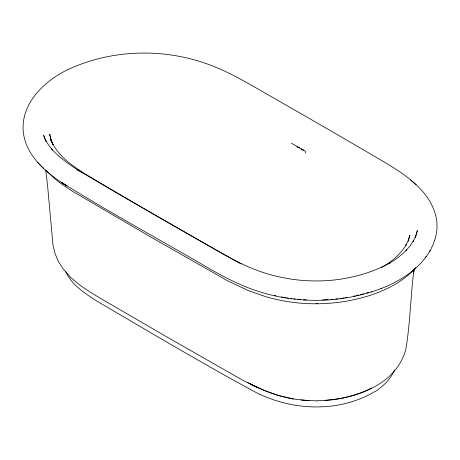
<?xml version="1.0" encoding="UTF-8"?>
<svg xmlns="http://www.w3.org/2000/svg" width="460" height="460" viewBox="0 0 460 460"><rect width="100%" height="100%" fill="white"/><g stroke="black" fill="none" stroke-linecap="round" stroke-linejoin="round"><path stroke-width="0.69" d="M414.086 269.077C410.487 295.699 410.36 322.782 405.835 349.243C403.932 356.695 400.292 363.641 395.514 369.65C380.38 388.292 356.057 396.353 333.074 399.746L317.043 400.855M414.034 269.318L413.609 272.763L414.144 269.152M408.147 241.488L409.9 235.129L408.308 240.333L405.852 245.347L406.255 244.634C400.401 254.414 391.408 261.981 381.524 267.467M415.317 237.642L417.381 230.586L415.679 236.216L413.051 241.678L413.718 240.419L410.216 245.703L405.921 250.752L406.807 249.774L401.701 254.627L395.807 259.221L389.039 263.551L389.948 262.993C353.24 282.779 308.505 285.752 268.72 274.217C251.591 269.261 235.56 261.245 220.133 252.413C172.35 224.963 124.373 197.823 77.084 169.527L78.027 170.108C68.546 164.059 59.242 157.475 51.715 149.04L52.584 150.04L48.605 145.038L45.327 139.679L46 140.95L43.625 135.389L46.086 141.743M371.513 291.933C383.933 287.914 396.043 282.658 406.789 275.172C424.85 262.919 440.18 241.88 436.448 219.04C431.716 192.953 408.106 176.479 386.981 163.656C341.28 136.741 295.285 110.325 249.228 84.013C235.388 76.055 221.059 68.885 206.011 63.497C162.23 48.225 112.481 49.525 70.087 68.62L69.218 69C44.746 80.224 19.906 103.753 23.402 133.02C26.737 157.211 47.558 173.788 66.924 185.984L61.536 182.442C110.452 213.026 161.259 240.522 211.088 269.583C224.693 277.368 238.723 284.487 253.506 289.754L254.023 289.932C291.64 303.14 333.46 303.738 371.513 291.933L371.99 291.767M394.605 369.892C391.241 378.108 384.842 384.652 377.74 389.787L377.677 389.833C341.055 413.224 292.209 411.435 254.403 391.627C200.646 362.411 148.022 331.096 95.26 300.121C83.956 292.698 71.708 284.631 65.889 271.923M429.703 251.309L430.272 250.447M425.644 257.433L426.196 256.599M415.616 267.685C403.518 281.687 386.325 290.087 368.989 295.717L368.753 295.786C335.495 306.107 299.224 306.475 265.794 296.7L248.687 290.743L227.447 280.738L149.327 236.198L72.186 191.101L60.576 183.258L54.855 178.836L45.643 170.108M291.445 143.215L304.71 150.799C305.929 151.173 305.492 153.473 305.653 153.013M371.559 387.941C361.842 393.162 351.164 396.347 340.394 398.515M380.92 288.627L381.478 288.437M361.715 294.291L363.779 293.71M366.534 292.928L368.598 292.341M360.341 294.682L360.743 294.59M353.274 296.24L354.631 295.941M355.988 295.642L358.702 295.038M339.698 398.63L324.961 400.534M339.928 298.546L341.343 298.322M342.763 298.091L344.178 297.861M345.598 297.637L347.012 297.407M299.73 147.74L298.178 147.74L296.936 146.78M303.634 149.994L302.082 149.994L300.846 149.034M330.987 299.448L333.051 299.241M335.8 298.966L337.864 298.753M322.592 299.92L328.221 299.684M316.123 303.376L317.549 303.404M317.066 400.884L300.99 400.079M297.913 299.224L300.719 299.448M303.519 299.673L306.32 299.903M309.108 400.706L293.175 398.958L278.277 395.497L264.678 390.724L244.329 381.127L166.992 337.013L101.441 298.919L90.585 292.364L80.212 285.361L70.897 277.69L63.422 269.215L58.518 261.774L55.05 253.592L52.992 245.002L47.656 186.513L45.758 170.119M284.24 297.453L285.597 297.643M286.959 297.839L288.316 298.034M290.358 298.322L291.715 298.517M293.756 298.804L295.113 299M293.566 398.969C281.669 396.894 270.129 393.099 259.141 388.131M274.58 295.487L275.96 295.763M281.48 296.89L282.86 297.171M253.098 385.256L258.537 387.843M238.711 262.625L241.212 263.902M247.848 382.565L252.517 384.957M238.136 262.309C186.576 233.346 135.332 203.803 84.502 173.587C70.926 164.801 56.373 154.669 50.6 138.845L53.136 144.86L50.979 139.696L49.732 134.412L49.818 134.768M77.084 169.527L83.616 173.529M410.59 179.906L416.127 184.713M37.622 162.363L43.487 168.417M49.732 134.412L51.416 141.588M258.301 387.987L250.332 384.163L258.301 387.987M51.549 142.134L51.06 140.047L51.532 142.077"/></g></svg>
